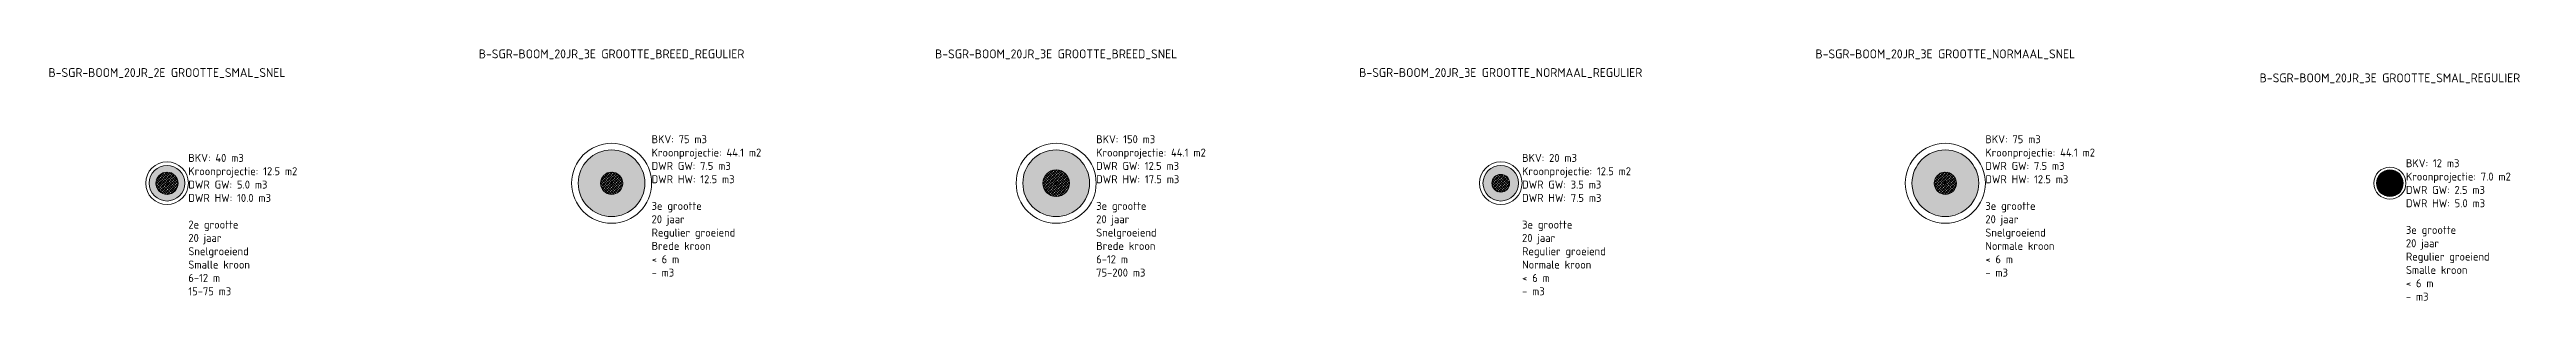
# Model space of a CAD drawing. Header units: metres. Extents: x -13 to 4465, y -15 to 526.
# Drawn here: x 1136.8 to 1414.6, y -13.2 to 15.1 of the extents above; entities that cross this region are included whole.
import ezdxf

# ---------------------------------------------------------------- set-up
doc = ezdxf.new("R2010")
doc.units = ezdxf.units.M
for name, color, linetype, lineweight in [('B-GV-GR-BOOM-T18', 7, 'Continuous', 18), ('B-GV-GR-BOOM_KROON-G', 90, 'Continuous', 18), ('B-GV-GR-BOOM_KROON-V', 92, 'Continuous', 18), ('B-GV-GR-BOOM_OBSTAKELVRIJ_BOVENGRONDS-G', 10, 'Continuous', 18), ('B-GV-GR-BOOM_OBSTAKELVRIJ_ONDERGRONDS-A', 142, 'Continuous', 18), ('B-GV-GR-BOOM_OBSTAKELVRIJ_ONDERGRONDS-G', 142, 'Continuous', 18), ('B-GV-GR-BOOM_STABILITEITSKLUIT-A', 12, 'Continuous', 18), ('B-GV-GR-BOOM_STABILITEITSKLUIT-G', 10, 'Continuous', 18), ('B-GV-GR-BOOM_STAMPOSITIE-G', 7, 'Continuous', 18)]:
    doc.layers.add(name, color=color, linetype=linetype, lineweight=lineweight)
doc.styles.add('NLCS-ISO', font='NLCS-ISO.ttf')

# ---------------------------------------------------------------- blocks, each defined once
blk = doc.blocks.new('B-SGR-BOOM_20JR_2E GROOTTE_SMAL_SNEL')
at = {"layer": 'B-GV-GR-BOOM_KROON-V'}
h = blk.add_hatch(color=256, dxfattribs=at)
edge = h.paths.add_edge_path(flags=0)
edge.add_arc((0, 0), 2, 0, 360)
at = {"layer": 'B-GV-GR-BOOM_OBSTAKELVRIJ_ONDERGRONDS-A'}
h = blk.add_hatch(dxfattribs=at)
h.set_pattern_fill('AGR-OBSTAKELVRIJ_ONDERGRONDS-SO', color=256, style=0, pattern_type=2)
h.set_pattern_definition([(135, (-1150, 0), (-0.141421356, -0.141421356), [])])
edge = h.paths.add_edge_path()
edge.add_arc((0, 0), 1.25, 0, 360)
at = {"layer": 'B-GV-GR-BOOM_STABILITEITSKLUIT-A'}
h = blk.add_hatch(dxfattribs=at)
h.set_pattern_fill('AGR-STABILITEITSKLUIT-SO', color=256, style=0, pattern_type=2)
h.set_pattern_definition([(45, (-1150, 0), (-0.176776695, 0.176776695), [])])
edge = h.paths.add_edge_path()
edge.add_arc((0, 0), 1.25, 0, 360)
at = {"layer": 'B-GV-GR-BOOM_KROON-G'}
blk.add_circle((0, 0), 2, dxfattribs=at)
at = {"layer": 'B-GV-GR-BOOM_OBSTAKELVRIJ_BOVENGRONDS-G'}
blk.add_circle((0, 0), 2.4, dxfattribs=at)
at = {"layer": 'B-GV-GR-BOOM_OBSTAKELVRIJ_ONDERGRONDS-G'}
blk.add_circle((0, 0), 1.25, dxfattribs=at)
at = {"layer": 'B-GV-GR-BOOM_STABILITEITSKLUIT-G'}
blk.add_circle((0, 0), 1.25, dxfattribs=at)
at = {"layer": 'B-GV-GR-BOOM_STAMPOSITIE-G'}
for p, q in [((-0.15, 0), (0.15, 0)), ((0, 0.15), (0, -0.15))]:
    blk.add_line(p, q, dxfattribs=at)
at = {"layer": 'B-GV-GR-BOOM-T18', "style": 'NLCS-ISO'}
for tag, p in [('BKV', (2.4, 2.4)), ('Kroonprojectie', (2.4, 0.9)), ('DWR Grondwaterprofiel', (2.4, -0.6)), ('DWR Hangwaterprofiel', (2.4, -2.1)), ('Boomgrootte', (2.4, -5.1)), ('Beoogde omloop', (2.4, -6.6)), ('Groeitype', (2.4, -8.1)), ('Kroontype', (2.4, -9.6)), ('Boomhoogteklasse', (2.4, -11.1)), ('Boomkroonvolumeklasse', (2.4, -12.6))]:
    blk.add_attdef(tag, p, '', height=0.9, dxfattribs=at)
blk = doc.blocks.new('B-SGR-BOOM_20JR_3E GROOTTE_BREED_REGULIER')
at = {"layer": 'B-GV-GR-BOOM_KROON-V'}
h = blk.add_hatch(color=256, dxfattribs=at)
edge = h.paths.add_edge_path(flags=0)
edge.add_arc((0, 0), 3.75, 0, 360)
at = {"layer": 'B-GV-GR-BOOM_OBSTAKELVRIJ_ONDERGRONDS-A'}
h = blk.add_hatch(dxfattribs=at)
h.set_pattern_fill('AGR-OBSTAKELVRIJ_ONDERGRONDS-SO', color=256, style=0, pattern_type=2)
h.set_pattern_definition([(135, (-1200, 0), (-0.141421356, -0.141421356), [])])
edge = h.paths.add_edge_path()
edge.add_arc((0, 0), 1.25, 0, 360)
at = {"layer": 'B-GV-GR-BOOM_STABILITEITSKLUIT-A'}
h = blk.add_hatch(dxfattribs=at)
h.set_pattern_fill('AGR-STABILITEITSKLUIT-SO', color=256, style=0, pattern_type=2)
h.set_pattern_definition([(45, (-1200, 0), (-0.176776695, 0.176776695), [])])
edge = h.paths.add_edge_path()
edge.add_arc((0, 0), 1.25, 0, 360)
at = {"layer": 'B-GV-GR-BOOM_KROON-G'}
blk.add_circle((0, 0), 3.75, dxfattribs=at)
at = {"layer": 'B-GV-GR-BOOM_OBSTAKELVRIJ_BOVENGRONDS-G'}
blk.add_circle((0, 0), 4.5, dxfattribs=at)
at = {"layer": 'B-GV-GR-BOOM_OBSTAKELVRIJ_ONDERGRONDS-G'}
blk.add_circle((0, 0), 1.25, dxfattribs=at)
at = {"layer": 'B-GV-GR-BOOM_STABILITEITSKLUIT-G'}
blk.add_circle((0, 0), 1.25, dxfattribs=at)
at = {"layer": 'B-GV-GR-BOOM_STAMPOSITIE-G'}
for p, q in [((-0.15, 0), (0.15, 0)), ((0, 0.15), (0, -0.15))]:
    blk.add_line(p, q, dxfattribs=at)
at = {"layer": 'B-GV-GR-BOOM-T18', "style": 'NLCS-ISO'}
for tag, p in [('BKV', (4.5, 4.5)), ('Kroonprojectie', (4.5, 3)), ('DWR Grondwaterprofiel', (4.5, 1.5)), ('DWR Hangwaterprofiel', (4.5, 0)), ('Boomgrootte', (4.5, -3)), ('Beoogde omloop', (4.5, -4.5)), ('Groeitype', (4.5, -6)), ('Kroontype', (4.5, -7.5)), ('Boomhoogteklasse', (4.5, -9)), ('Boomkroonvolumeklasse', (4.5, -10.5))]:
    blk.add_attdef(tag, p, '', height=0.9, dxfattribs=at)
blk = doc.blocks.new('B-SGR-BOOM_20JR_3E GROOTTE_BREED_SNEL')
at = {"layer": 'B-GV-GR-BOOM_KROON-V'}
h = blk.add_hatch(color=256, dxfattribs=at)
edge = h.paths.add_edge_path(flags=0)
edge.add_arc((0, 0), 3.75, 0, 360)
at = {"layer": 'B-GV-GR-BOOM_OBSTAKELVRIJ_ONDERGRONDS-A'}
h = blk.add_hatch(dxfattribs=at)
h.set_pattern_fill('AGR-OBSTAKELVRIJ_ONDERGRONDS-SO', color=256, style=0, pattern_type=2)
h.set_pattern_definition([(135, (-1250, 0), (-0.141421356, -0.141421356), [])])
edge = h.paths.add_edge_path()
edge.add_arc((0, 0), 1.5, 0, 360)
at = {"layer": 'B-GV-GR-BOOM_STABILITEITSKLUIT-A'}
h = blk.add_hatch(dxfattribs=at)
h.set_pattern_fill('AGR-STABILITEITSKLUIT-SO', color=256, style=0, pattern_type=2)
h.set_pattern_definition([(45, (-1250, 0), (-0.176776695, 0.176776695), [])])
edge = h.paths.add_edge_path()
edge.add_arc((0, 0), 1.5, 0, 360)
at = {"layer": 'B-GV-GR-BOOM_KROON-G'}
blk.add_circle((0, 0), 3.75, dxfattribs=at)
at = {"layer": 'B-GV-GR-BOOM_OBSTAKELVRIJ_BOVENGRONDS-G'}
blk.add_circle((0, 0), 4.5, dxfattribs=at)
at = {"layer": 'B-GV-GR-BOOM_OBSTAKELVRIJ_ONDERGRONDS-G'}
blk.add_circle((0, 0), 1.5, dxfattribs=at)
at = {"layer": 'B-GV-GR-BOOM_STABILITEITSKLUIT-G'}
blk.add_circle((0, 0), 1.5, dxfattribs=at)
at = {"layer": 'B-GV-GR-BOOM_STAMPOSITIE-G'}
for p, q in [((-0.15, 0), (0.15, 0)), ((0, 0.15), (0, -0.15))]:
    blk.add_line(p, q, dxfattribs=at)
at = {"layer": 'B-GV-GR-BOOM-T18', "style": 'NLCS-ISO'}
for tag, p in [('BKV', (4.5, 4.5)), ('Kroonprojectie', (4.5, 3)), ('DWR Grondwaterprofiel', (4.5, 1.5)), ('DWR Hangwaterprofiel', (4.5, 0)), ('Boomgrootte', (4.5, -3)), ('Beoogde omloop', (4.5, -4.5)), ('Groeitype', (4.5, -6)), ('Kroontype', (4.5, -7.5)), ('Boomhoogteklasse', (4.5, -9)), ('Boomkroonvolumeklasse', (4.5, -10.5))]:
    blk.add_attdef(tag, p, '', height=0.9, dxfattribs=at)
blk = doc.blocks.new('B-SGR-BOOM_20JR_3E GROOTTE_NORMAAL_REGULIER')
at = {"layer": 'B-GV-GR-BOOM_KROON-V'}
h = blk.add_hatch(color=256, dxfattribs=at)
edge = h.paths.add_edge_path(flags=0)
edge.add_arc((0, 0), 2, 0, 360)
at = {"layer": 'B-GV-GR-BOOM_OBSTAKELVRIJ_ONDERGRONDS-A'}
h = blk.add_hatch(dxfattribs=at)
h.set_pattern_fill('AGR-OBSTAKELVRIJ_ONDERGRONDS-SO', color=256, style=0, pattern_type=2)
h.set_pattern_definition([(135, (-1300, 0), (-0.141421356, -0.141421356), [])])
edge = h.paths.add_edge_path()
edge.add_arc((0, 0), 1, 0, 360)
at = {"layer": 'B-GV-GR-BOOM_STABILITEITSKLUIT-A'}
h = blk.add_hatch(dxfattribs=at)
h.set_pattern_fill('AGR-STABILITEITSKLUIT-SO', color=256, style=0, pattern_type=2)
h.set_pattern_definition([(45, (-1300, 0), (-0.176776695, 0.176776695), [])])
edge = h.paths.add_edge_path()
edge.add_arc((0, 0), 1, 0, 360)
at = {"layer": 'B-GV-GR-BOOM_KROON-G'}
blk.add_circle((0, 0), 2, dxfattribs=at)
at = {"layer": 'B-GV-GR-BOOM_OBSTAKELVRIJ_BOVENGRONDS-G'}
blk.add_circle((0, 0), 2.4, dxfattribs=at)
at = {"layer": 'B-GV-GR-BOOM_OBSTAKELVRIJ_ONDERGRONDS-G'}
blk.add_circle((0, 0), 1, dxfattribs=at)
at = {"layer": 'B-GV-GR-BOOM_STABILITEITSKLUIT-G'}
blk.add_circle((0, 0), 1, dxfattribs=at)
at = {"layer": 'B-GV-GR-BOOM_STAMPOSITIE-G'}
for p, q in [((-0.15, 0), (0.15, 0)), ((0, 0.15), (0, -0.15))]:
    blk.add_line(p, q, dxfattribs=at)
at = {"layer": 'B-GV-GR-BOOM-T18', "style": 'NLCS-ISO'}
for tag, p in [('BKV', (2.4, 2.4)), ('Kroonprojectie', (2.4, 0.9)), ('DWR Grondwaterprofiel', (2.4, -0.6)), ('DWR Hangwaterprofiel', (2.4, -2.1)), ('Boomgrootte', (2.4, -5.1)), ('Beoogde omloop', (2.4, -6.6)), ('Groeitype', (2.4, -8.1)), ('Kroontype', (2.4, -9.6)), ('Boomhoogteklasse', (2.4, -11.1)), ('Boomkroonvolumeklasse', (2.4, -12.6))]:
    blk.add_attdef(tag, p, '', height=0.9, dxfattribs=at)
blk = doc.blocks.new('B-SGR-BOOM_20JR_3E GROOTTE_NORMAAL_SNEL')
at = {"layer": 'B-GV-GR-BOOM_KROON-V'}
h = blk.add_hatch(color=256, dxfattribs=at)
edge = h.paths.add_edge_path(flags=0)
edge.add_arc((0, 0), 3.75, 0, 360)
at = {"layer": 'B-GV-GR-BOOM_OBSTAKELVRIJ_ONDERGRONDS-A'}
h = blk.add_hatch(dxfattribs=at)
h.set_pattern_fill('AGR-OBSTAKELVRIJ_ONDERGRONDS-SO', color=256, style=0, pattern_type=2)
h.set_pattern_definition([(135, (-1350, 0), (-0.141421356, -0.141421356), [])])
edge = h.paths.add_edge_path()
edge.add_arc((0, 0), 1.25, 0, 360)
at = {"layer": 'B-GV-GR-BOOM_STABILITEITSKLUIT-A'}
h = blk.add_hatch(dxfattribs=at)
h.set_pattern_fill('AGR-STABILITEITSKLUIT-SO', color=256, style=0, pattern_type=2)
h.set_pattern_definition([(45, (-1350, 0), (-0.176776695, 0.176776695), [])])
edge = h.paths.add_edge_path()
edge.add_arc((0, 0), 1.25, 0, 360)
at = {"layer": 'B-GV-GR-BOOM_KROON-G'}
blk.add_circle((0, 0), 3.75, dxfattribs=at)
at = {"layer": 'B-GV-GR-BOOM_OBSTAKELVRIJ_BOVENGRONDS-G'}
blk.add_circle((0, 0), 4.5, dxfattribs=at)
at = {"layer": 'B-GV-GR-BOOM_OBSTAKELVRIJ_ONDERGRONDS-G'}
blk.add_circle((0, 0), 1.25, dxfattribs=at)
at = {"layer": 'B-GV-GR-BOOM_STABILITEITSKLUIT-G'}
blk.add_circle((0, 0), 1.25, dxfattribs=at)
at = {"layer": 'B-GV-GR-BOOM_STAMPOSITIE-G'}
for p, q in [((-0.15, 0), (0.15, 0)), ((0, 0.15), (0, -0.15))]:
    blk.add_line(p, q, dxfattribs=at)
at = {"layer": 'B-GV-GR-BOOM-T18', "style": 'NLCS-ISO'}
for tag, p in [('BKV', (4.5, 4.5)), ('Kroonprojectie', (4.5, 3)), ('DWR Grondwaterprofiel', (4.5, 1.5)), ('DWR Hangwaterprofiel', (4.5, 0)), ('Boomgrootte', (4.5, -3)), ('Beoogde omloop', (4.5, -4.5)), ('Groeitype', (4.5, -6)), ('Kroontype', (4.5, -7.5)), ('Boomhoogteklasse', (4.5, -9)), ('Boomkroonvolumeklasse', (4.5, -10.5))]:
    blk.add_attdef(tag, p, '', height=0.9, dxfattribs=at)
blk = doc.blocks.new('B-SGR-BOOM_20JR_3E GROOTTE_SMAL_REGULIER')
at = {"layer": 'B-GV-GR-BOOM_KROON-V'}
h = blk.add_hatch(color=256, dxfattribs=at)
edge = h.paths.add_edge_path(flags=0)
edge.add_arc((0, 0), 1.5, 0, 360)
at = {"layer": 'B-GV-GR-BOOM_OBSTAKELVRIJ_ONDERGRONDS-A'}
h = blk.add_hatch(dxfattribs=at)
h.set_pattern_fill('AGR-OBSTAKELVRIJ_ONDERGRONDS-SO', color=256, style=0, pattern_type=2)
h.set_pattern_definition([(135, (-1400, 0), (-0.141421356, -0.141421356), [])])
edge = h.paths.add_edge_path()
edge.add_arc((0, 0), 1, 0, 360)
at = {"layer": 'B-GV-GR-BOOM_STABILITEITSKLUIT-A'}
h = blk.add_hatch(dxfattribs=at)
h.set_pattern_fill('AGR-STABILITEITSKLUIT-SO', color=256, style=0, pattern_type=2)
h.set_pattern_definition([(45, (-1400, 0), (-0.176776695, 0.176776695), [])])
edge = h.paths.add_edge_path()
edge.add_arc((0, 0), 1, 0, 360)
at = {"layer": 'B-GV-GR-BOOM_KROON-G'}
blk.add_circle((0, 0), 1.5, dxfattribs=at)
at = {"layer": 'B-GV-GR-BOOM_OBSTAKELVRIJ_BOVENGRONDS-G'}
blk.add_circle((0, 0), 1.8, dxfattribs=at)
at = {"layer": 'B-GV-GR-BOOM_OBSTAKELVRIJ_ONDERGRONDS-G'}
blk.add_circle((0, 0), 1, dxfattribs=at)
at = {"layer": 'B-GV-GR-BOOM_STABILITEITSKLUIT-G'}
blk.add_circle((0, 0), 1, dxfattribs=at)
at = {"layer": 'B-GV-GR-BOOM_STAMPOSITIE-G'}
for p, q in [((-0.15, 0), (0.15, 0)), ((0, 0.15), (0, -0.15))]:
    blk.add_line(p, q, dxfattribs=at)
at = {"layer": 'B-GV-GR-BOOM-T18', "style": 'NLCS-ISO'}
for tag, p in [('BKV', (1.8, 1.8)), ('Kroonprojectie', (1.8, 0.3)), ('DWR Grondwaterprofiel', (1.8, -1.2)), ('DWR Hangwaterprofiel', (1.8, -2.7)), ('Boomgrootte', (1.8, -5.7)), ('Beoogde omloop', (1.8, -7.2)), ('Groeitype', (1.8, -8.7)), ('Kroontype', (1.8, -10.2)), ('Boomhoogteklasse', (1.8, -11.7)), ('Boomkroonvolumeklasse', (1.8, -13.2))]:
    blk.add_attdef(tag, p, '', height=0.9, dxfattribs=at)

msp = doc.modelspace()

# ---------------------------------------------------------------- block references
for name, p, values in [('B-SGR-BOOM_20JR_2E GROOTTE_SMAL_SNEL', (1150, 0), {'DWR Hangwaterprofiel': 'DWR HW: 10.0 m3', 'DWR Grondwaterprofiel': 'DWR GW: 5.0 m3', 'Boomgrootte': '2e grootte', 'Beoogde omloop': '20 jaar', 'Groeitype': 'Snelgroeiend', 'Kroontype': 'Smalle kroon', 'Boomhoogteklasse': '6-12 m', 'Boomkroonvolumeklasse': '15-75 m3', 'Kroonprojectie': 'Kroonprojectie: 12.5 m2', 'BKV': 'BKV: 40 m3'}), ('B-SGR-BOOM_20JR_3E GROOTTE_BREED_REGULIER', (1200, 0), {'DWR Hangwaterprofiel': 'DWR HW: 12.5 m3', 'DWR Grondwaterprofiel': 'DWR GW: 7.5 m3', 'Boomgrootte': '3e grootte', 'Beoogde omloop': '20 jaar', 'Groeitype': 'Regulier groeiend', 'Kroontype': 'Brede kroon', 'Boomhoogteklasse': '< 6 m', 'Boomkroonvolumeklasse': '- m3', 'Kroonprojectie': 'Kroonprojectie: 44.1 m2', 'BKV': 'BKV: 75 m3'}), ('B-SGR-BOOM_20JR_3E GROOTTE_BREED_SNEL', (1250, 0), {'DWR Hangwaterprofiel': 'DWR HW: 17.5 m3', 'DWR Grondwaterprofiel': 'DWR GW: 12.5 m3', 'Boomgrootte': '3e grootte', 'Beoogde omloop': '20 jaar', 'Groeitype': 'Snelgroeiend', 'Kroontype': 'Brede kroon', 'Boomhoogteklasse': '6-12 m', 'Boomkroonvolumeklasse': '75-200 m3', 'Kroonprojectie': 'Kroonprojectie: 44.1 m2', 'BKV': 'BKV: 150 m3'}), ('B-SGR-BOOM_20JR_3E GROOTTE_NORMAAL_REGULIER', (1300, 0), {'DWR Hangwaterprofiel': 'DWR HW: 7.5 m3', 'DWR Grondwaterprofiel': 'DWR GW: 3.5 m3', 'Boomgrootte': '3e grootte', 'Beoogde omloop': '20 jaar', 'Groeitype': 'Regulier groeiend', 'Kroontype': 'Normale kroon', 'Boomhoogteklasse': '< 6 m', 'Boomkroonvolumeklasse': '- m3', 'Kroonprojectie': 'Kroonprojectie: 12.5 m2', 'BKV': 'BKV: 20 m3'}), ('B-SGR-BOOM_20JR_3E GROOTTE_NORMAAL_SNEL', (1350, 0), {'DWR Hangwaterprofiel': 'DWR HW: 12.5 m3', 'DWR Grondwaterprofiel': 'DWR GW: 7.5 m3', 'Boomgrootte': '3e grootte', 'Beoogde omloop': '20 jaar', 'Groeitype': 'Snelgroeiend', 'Kroontype': 'Normale kroon', 'Boomhoogteklasse': '< 6 m', 'Boomkroonvolumeklasse': '- m3', 'Kroonprojectie': 'Kroonprojectie: 44.1 m2', 'BKV': 'BKV: 75 m3'}), ('B-SGR-BOOM_20JR_3E GROOTTE_SMAL_REGULIER', (1400, 0), {'DWR Hangwaterprofiel': 'DWR HW: 5.0 m3', 'DWR Grondwaterprofiel': 'DWR GW: 2.5 m3', 'Boomgrootte': '3e grootte', 'Beoogde omloop': '20 jaar', 'Groeitype': 'Regulier groeiend', 'Kroontype': 'Smalle kroon', 'Boomhoogteklasse': '< 6 m', 'Boomkroonvolumeklasse': '- m3', 'Kroonprojectie': 'Kroonprojectie: 7.0 m2', 'BKV': 'BKV: 12 m3'})]:
    msp.add_blockref(name, p).add_auto_attribs(values)

# ---------------------------------------------------------------- texts
at = {"char_height": 1, "attachment_point": 5, "style": 'NLCS-ISO'}
for s, insert in [('B-SGR-BOOM_20JR_3E GROOTTE_BREED_REGULIER', (1200, 14.5)), ('B-SGR-BOOM_20JR_3E GROOTTE_BREED_SNEL', (1250, 14.5)), ('B-SGR-BOOM_20JR_3E GROOTTE_NORMAAL_SNEL', (1350, 14.5)), ('B-SGR-BOOM_20JR_2E GROOTTE_SMAL_SNEL', (1150, 12.4)), ('B-SGR-BOOM_20JR_3E GROOTTE_NORMAAL_REGULIER', (1300, 12.4)), ('B-SGR-BOOM_20JR_3E GROOTTE_SMAL_REGULIER', (1400, 11.8))]:
    msp.add_mtext(s, dxfattribs=dict(at, insert=insert))

doc.saveas('drawing.dxf')
